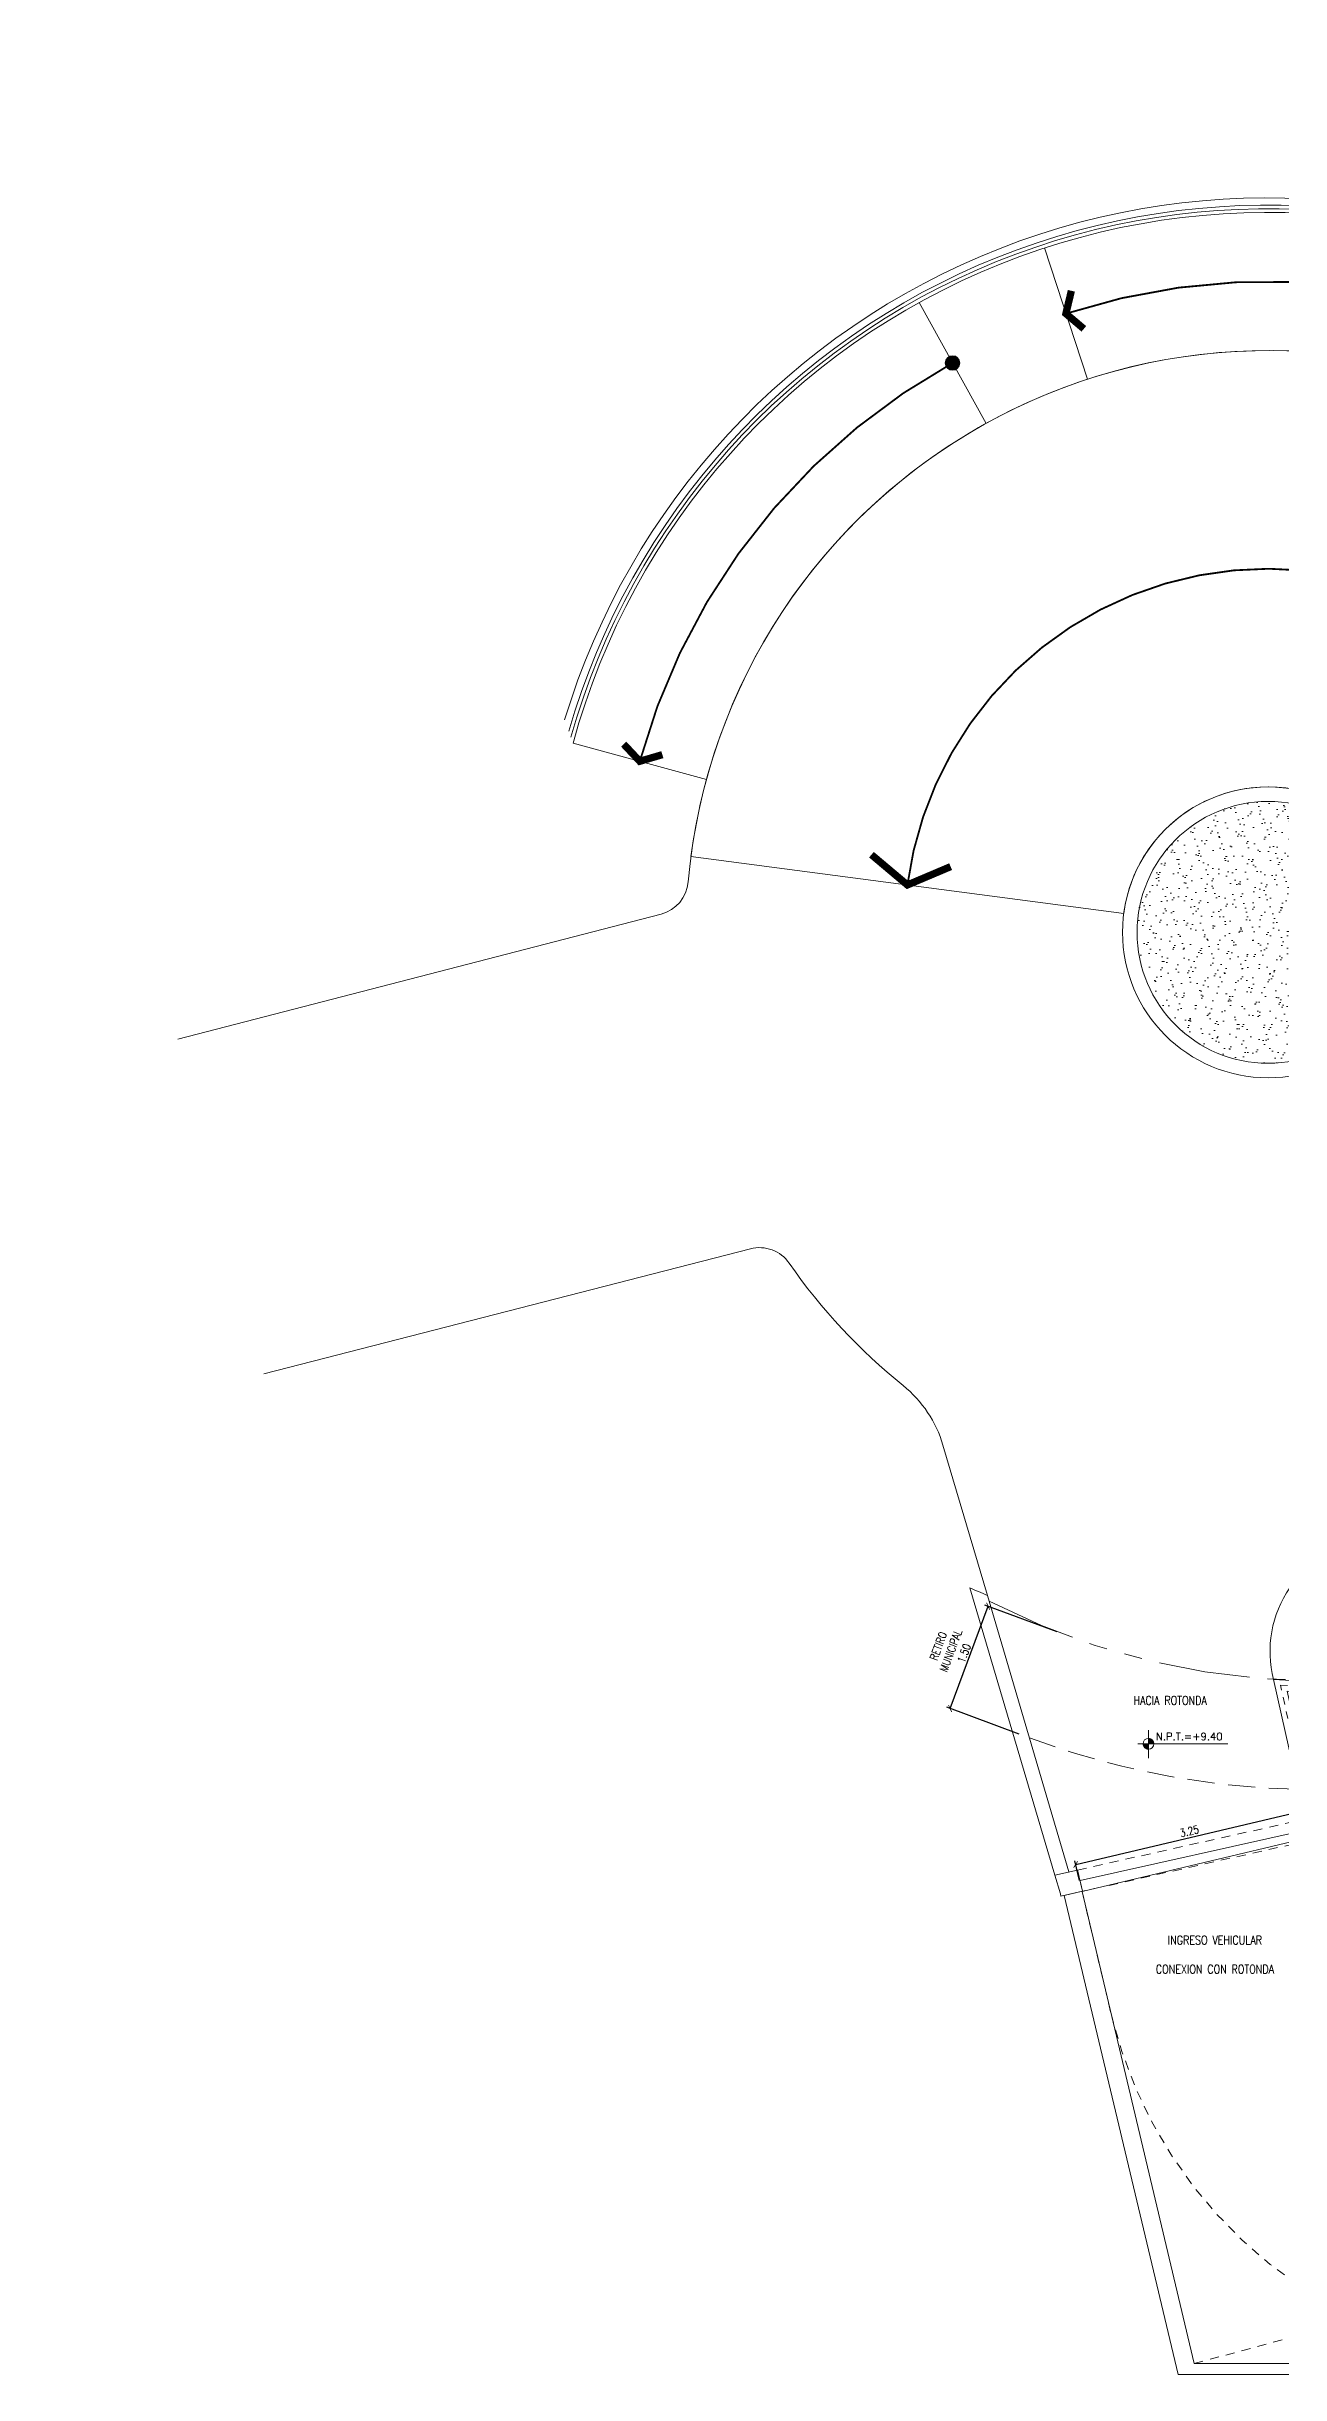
# Model space of a CAD drawing. Header units: millimetres. Extents: x 2085 to 2829, y 1352 to 1631.
# Drawn here: x 2084.95 to 2101.91, y 1362.94 to 1394.95 of the extents above; entities that cross this region are included whole.
import ezdxf
from ezdxf.enums import TextEntityAlignment as Align

# ---------------------------------------------------------------- set-up
doc = ezdxf.new("R2010")
doc.units = ezdxf.units.MM
doc.linetypes.add('HIDDEN2', pattern=[0.1875, 0.125, -0.0625])
doc.linetypes.add('PHANTOM', pattern=[2.5, 1.25, -0.25, 0.25, -0.25, 0.25, -0.25])
doc.layers.get('0').update_dxf_attribs({"color": 251, "lineweight": 9})
doc.layers.get('DEFPOINTS').update_dxf_attribs({"color": 251, "lineweight": 9})
for name, color, linetype, lineweight in [('A-MURO BAJO', 251, 'Continuous', 9), ('A-NIVELES-NPT', 251, 'Continuous', 9), ('A-PROYECCIONES', 251, 'HIDDEN2', 9), ('A-TEXTO-AMBIENTES', 251, 'Continuous', 9), ('A_20_Barandas', 251, 'Continuous', 13), ('A_50_CotasInt', 251, 'Continuous', 13), ('A_50_Proyecciones', 251, 'HIDDEN2', 13), ('A_50_Simbologia', 251, 'Continuous', 13), ('AUDIT_D_230315173324-1', 251, 'Continuous', 13), ('MURO-BAJO', 251, 'Continuous', 13), ('VEGETACION', 251, 'Continuous', 13)]:
    doc.layers.add(name, color=color, linetype=linetype, lineweight=lineweight)
doc.styles.add('R80', font='romans.shx', dxfattribs={"width": 0.8, "oblique": 15, "height": 0.1})
doc.styles.add('ROMANS', font='romans.shx', dxfattribs={"width": 0.8})
doc.dimstyles.new('COTA-75-I', dxfattribs={"dimtxt": 0.11, "dimasz": 0.075, "dimexe": 0.05, "dimexo": 0.15, "dimgap": 0.03, "dimtad": 1, "dimzin": 4, "dimdsep": 46, "dimtxsty": 'ROMANS', "dimblk": 'ARCHTICK', "dimcen": 0.09, "dimclrd": 7, "dimclre": 7, "dimclrt": 2, "dimadec": 0, "dimazin": 0, "dimtfac": 1.2, "dimtix": 1, "dimtmove": 2, "dimatfit": 3, "dimfxl": 0.05, "dimtolj": 1, "dimtzin": 4, "dimarcsym": 0})

# ---------------------------------------------------------------- blocks, each defined once
blk = doc.blocks.new('_ArchTick')
at = {"color": 0, "linetype": 'ByBlock', "const_width": 0.15}
blk.add_lwpolyline([(-0.5, -0.5), (0.5, 0.5)], dxfattribs=at)
blk = doc.blocks.new('*D168')
at = {"layer": 'A_50_CotasInt', "color": 7, "lineweight": -2, "transparency": 16777216}
for p, q in [((2099.095, 1369.953), (2102.258, 1370.7)), ((2102.311, 1370.478), (2102.247, 1370.749)), ((2099.148, 1369.731), (2099.084, 1370.001))]:
    blk.add_line(p, q, dxfattribs=at)
at = {"layer": 'DEFPOINTS', "color": 0, "transparency": 16777216}
for p in [(2102.258, 1370.7), (2102.345, 1370.332), (2099.182, 1369.585)]:
    blk.add_point(p, dxfattribs=at)
at = {"layer": 'A_50_CotasInt', "color": 7, "lineweight": -2, "transparency": 16777216, "xscale": 0.075, "yscale": 0.075, "zscale": 0.075}
for p, rotation in [((2102.258, 1370.7), 13.29586445877535), ((2099.095, 1369.953), 193.2958644587753)]:
    blk.add_blockref('_ArchTick', p, dxfattribs=dict(at, rotation=rotation))
at = {"layer": 'A_50_CotasInt', "color": 2, "transparency": 16777216, "insert": (2100.657, 1370.409), "char_height": 0.11, "attachment_point": 5, "rotation": 13.2959, "style": 'ROMANS'}
blk.add_mtext('\\A1;3.25', dxfattribs=at)
blk = doc.blocks.new('ROTONDA')
h = blk.add_hatch(color=251)
h.dxf.hatch_style = 1
edge = h.paths.add_edge_path()
edge.add_arc((8.587, 2.522), 0.1, 0, 360)
h = blk.add_hatch(color=251)
h.dxf.hatch_style = 1
edge = h.paths.add_edge_path()
edge.add_arc((3.813, -3.234), 0.1, 0, 360)
h = blk.add_hatch(color=251)
h.dxf.hatch_style = 1
edge = h.paths.add_edge_path()
edge.add_arc((2.159, -4.51), 0.1, 0, 360)
h = blk.add_hatch(color=251)
h.dxf.hatch_style = 1
edge = h.paths.add_edge_path()
edge.add_arc((6.825, -5.79), 0.1, 0, 360)
h = blk.add_hatch(color=251)
h.dxf.hatch_style = 1
edge = h.paths.add_edge_path()
edge.add_arc((-6.148, -7.558), 0.1, 0, 360)
h = blk.add_hatch(color=251)
h.dxf.hatch_style = 1
edge = h.paths.add_edge_path()
edge.add_arc((2.204, -9.109), 0.1, 0, 360)
at = {"layer": 'VEGETACION'}
h = blk.add_hatch(dxfattribs=at)
h.set_pattern_fill('AR-SAND', color=251, scale=0.005)
h.set_pattern_definition([(37.5, (-7940955.67495, 2009464.77548), (-0.00800015648, 0.2447066186647), [0, -0.19304, 0, -0.2159, 0, -0.206375]), (7.5, (-7940955.67495, 2009464.77548), (0.224761641569, 0.358412550284), [0, -0.10414, 0, -0.17399, 0, -0.066675]), (327.5, (-7940955.83116, 2009464.77548), (0.395496185121, 0.000718592339), [0, -0.0635, 0, -0.2286, 0, -0.29845]), (317.5, (-7940955.83116, 2009464.77548), (0.381778226236, 0.111464661629), [0, -0.03175, 0, -0.14986, 0, -0.17145])])
edge = h.paths.add_edge_path()
edge.add_arc((0, 0), 1.8, 0, 360)
at = {"color": 251}
for centre in [(8.587, 2.522), (3.813, -3.234), (2.159, -4.51), (6.825, -5.79), (-6.148, -7.558, 0), (2.204, -9.109, 0)]:
    blk.add_circle(centre, 0.1, dxfattribs=at)
at = {"layer": 'A_20_Barandas', "color": 251, "linetype": 'HIDDEN2', "ltscale": 0.5}
blk.add_line((-12.009, 2.095), (-10.139, 2.095), dxfattribs=at)
at = {"layer": 'A_20_Barandas', "color": 251}
for points in [[(7.29, -6.772, 0.491123), (4.712, 8.763)], [(7.32, -6.812, 0.489226), (4.797, 8.774)]]:
    blk.add_lwpolyline(points, format="xyb", dxfattribs=at)
at = {"layer": 'A_20_Barandas', "color": 251, "linetype": 'HIDDEN2', "ltscale": 0.5}
blk.add_arc((-0.532, -0.587, 0), 9.975, 164.3976, 283.7945, dxfattribs=at)
at = {"layer": 'A_50_Proyecciones', "color": 251}
blk.add_lwpolyline([(-12.009, 5.37), (-12.009, 2.17), (-12.309, 2.17), (-12.309, 5.37)], close=True, dxfattribs=at)
at = {"layer": 'A_50_Simbologia', "color": 251}
for p, q in [((-1.991, -0.187), (-8.529, -0.803)), ((-10.391, -1.515, 0), (-8.496, -1.337, 0)), ((3.569, -7.457), (0.863, -1.804)), ((2.922, -7.804, 0), (2.922, -7.804, 0))]:
    blk.add_line(p, q, dxfattribs=at)
for points in [[(4.626, 8.752), (3.738, 7.073)], [(5.247, 8.63), (5.247, 8.63)], [(-12.159, 2.17), (-12.159, 5.37)], [(7.676, 2.254), (9.499, 2.789)], [(7.964, 0.762), (9.855, 0.943)], [(6.101, -5.175), (7.549, -6.404)]]:
    blk.add_lwpolyline(points, dxfattribs=at)
at = {"layer": 'A_50_Simbologia', "color": 251, "const_width": 0.1}
for points in [[(4.46, 8.077), (4.182, 7.913), (4.203, 7.59)], [(2.233, 5.086), (1.719, 4.695), (1.835, 4.06)], [(9.199, 0.711), (8.909, 0.853), (8.651, 0.658)], [(-4.398, -0.753), (-4.978, -0.469), (-5.494, -0.857)]]:
    blk.add_lwpolyline(points, dxfattribs=at)
at = {"layer": 'A_50_Simbologia', "color": 251, "const_width": 0.025}
for points in [[(4.182, 7.913, -0.202435), (8.587, 2.522, -0.202435)], [(1.719, 4.695, -0.521663), (3.813, -3.234, -0.521663)], [(6.825, -5.79, 0.202412), (8.909, 0.853, 0.202412)], [(2.158, -4.51, -0.521652), (-4.978, -0.469)]]:
    blk.add_lwpolyline(points, format="xyb", dxfattribs=at)
at = {"layer": 'A_50_Simbologia', "color": 251}
blk.add_lwpolyline([(2.751, 7.512), (0.688, 1.878, -0.521658), (1.525, -1.294), (6.101, -5.175, 0.521656), (2.751, 7.512)], format="xyb", close=True, dxfattribs=at)
for points in [[(-1.991, -0.187, 0.521658), (0.863, -1.804, 0.761872)], [(-1.991, -0.187, 0.521658), (0.863, -1.804, 0)]]:
    blk.add_lwpolyline(points, format="xyb", dxfattribs=at)
at = {"layer": 'A_50_Simbologia', "color": 251, "elevation": 0}
for points in [[(-5.551, -6.817), (-6.745, -8.298)], [(-4.283, -7.653), (-5.175, -9.333)], [(1.914, -8.205), (2.684, -10.6)]]:
    blk.add_lwpolyline(points, dxfattribs=at)
at = {"layer": 'A_50_Simbologia', "color": 251}
for centre, radius, start, end in [((0, 0), 2, 185.3771, 295.5737), ((-0.532, -0.588, 0), 8, 185.3773, 295.5735)]:
    blk.add_arc(centre, radius, start, end, dxfattribs=at)
at = {"layer": 'AUDIT_D_230315173324-1', "color": 34}
for points in [[(-12.309, 5.37), (-12.009, 5.37), (-12.009, 5.689), (-12.279, 5.671), (-12.309, 5.673)], [(-12.309, 2.17), (-12.309, 1.87), (-12.009, 1.87), (-12.009, 2.17)]]:
    blk.add_lwpolyline(points, close=True, dxfattribs=at)
at = {"layer": 'MURO-BAJO', "color": 251}
for p, q in [((-12.009, 2.17), (-10.04, 2.17)), ((-8.832, -4.473), (-8.763, -4.607)), ((4.848, -8.764), (3.755, -7.342, 0))]:
    blk.add_line(p, q, dxfattribs=at)
for points in [[(-8.054, 5.756), (-5.904, 5.9, 0.152672), (-4.986, 6.256, -0.072126), (-3.003, 7.415, 0.314135), (-2.691, 7.894), (-2.909, 14.793)], [(1.839, 14.943), (2.068, 8.086, 0.317701), (2.417, 7.626, -0.543147), (5.981, -5.313), (7.154, -6.842, 0.497849), (4.626, 8.752)], [(7.382, -6.893, 0.485551), (4.964, 8.796)], [(-12.009, 5.492), (-8.054, 5.756, -0.005249), (-7.899, 5.967), (-12.009, 5.689)]]:
    blk.add_lwpolyline(points, format="xyb", dxfattribs=at)
blk.add_lwpolyline([(-12.009, 2.02), (-10.237, 2.02)], dxfattribs=at)
at = {"layer": 'MURO-BAJO', "color": 251, "elevation": 0}
blk.add_lwpolyline([(-8.453, -6.773), (-8.359, -6.89)], dxfattribs=at)
at = {"layer": 'MURO-BAJO', "color": 251}
for radius in [2, 1.8]:
    blk.add_circle((0, 0), radius, dxfattribs=at)
for centre, radius, start, end in [((-0.532, -0.587, 0), 10.05, 164.9602, 217.9848), ((-0.532, -0.587, 0), 9.9, 163.8248, 283.6034), ((-9.992, 0.632, 0), 1.539, 353.4713, 91.7691), ((-0.532, -0.588, 0), 8, 172.4972, 302.4023), ((-0.532, -0.588, 0), 8, 177.8004, 178.1656), ((-0.532, -0.588, 0), 10.05, 218.8399, 283.9826)]:
    blk.add_arc(centre, radius, start, end, dxfattribs=at)
blk = doc.blocks.new('*D174')
at = {"color": 7, "lineweight": -2, "transparency": 16777216}
for p, q in [((2097.369, 1372.096), (2097.892, 1373.502)), ((2098.841, 1373.149), (2097.845, 1373.519)), ((2098.319, 1371.743), (2097.322, 1372.113))]:
    blk.add_line(p, q, dxfattribs=at)
at = {"layer": 'DEFPOINTS', "color": 0, "transparency": 16777216}
for p in [(2097.892, 1373.502), (2098.982, 1373.097, 0), (2098.459, 1371.691, 0)]:
    blk.add_point(p, dxfattribs=at)
at = {"color": 7, "lineweight": -2, "transparency": 16777216, "xscale": 0.075, "yscale": 0.075, "zscale": 0.075}
for p, rotation in [((2097.892, 1373.502), 69.62613520890358), ((2097.369, 1372.096), 249.6261352089036)]:
    blk.add_blockref('_ArchTick', p, dxfattribs=dict(at, rotation=rotation))
at = {"color": 2, "transparency": 16777216, "insert": (2097.379, 1372.892), "char_height": 0.11, "width": 0.58108, "attachment_point": 5, "rotation": 69.6261, "style": 'ROMANS'}
blk.add_mtext('\\A1;RETIRO MUNICIPAL  1.50', dxfattribs=at)
blk = doc.blocks.new('SIM NIVEL PLANTA')
at = {"linetype": 'Continuous'}
h = blk.add_hatch(dxfattribs=at)
h.set_pattern_fill('_USER', color=256, scale=0.099996, angle=45, style=0, pattern_type=0)
h.set_pattern_definition([(45, (35396.10581, 26516.4892), (-0.0707080889, 0.0707080889), [])])
h.paths.add_polyline_path([(-17.03, 0), (-15.53, 0, 0.409209), (-17.03, 1.47)])
h.paths.add_polyline_path([(-18.53, 0, 0.419236), (-17.03, -1.53), (-17.03, 0)])
for p, q in [((4.81, 0), (-20, 0)), ((-17.03, -3.97), (-17.03, 3.72))]:
    blk.add_line(p, q)
blk.add_circle((-17.03, -0.03), 1.5, dxfattribs=at)
at = {"style": 'R80'}
blk.add_attdef('N.P.T.+0.00', text='', height=2.03, dxfattribs=at).set_placement((-5.83, 2.01), align=Align.MIDDLE_CENTER)

msp = doc.modelspace()

# ---------------------------------------------------------------- linework, layer by layer
msp.add_line((2102.345, 1370.332), (2099.183, 1369.582))
at = {"linetype": 'PHANTOM'}
msp.add_arc((2102.428, 1382.378, 0), 9.9, 242.8074, 26.2207, dxfattribs=at)
at = {"linetype": 'HIDDEN2', "ltscale": 3}
msp.add_arc((2102.428, 1382.378, 0), 11.4, 249.6261, 355.3148, dxfattribs=at)
at = {"layer": 'A-MURO BAJO'}
for p, q in [((2098.939, 1369.527), (2099.169, 1369.582)), ((2098.939, 1369.527), (2100.503, 1362.94)), ((2100.503, 1362.94), (2232.269, 1362.94))]:
    msp.add_line(p, q, dxfattribs=at)
msp.add_lwpolyline([(2099.183, 1369.582), (2100.724, 1363.09), (2116.565, 1363.09)], dxfattribs=at)
at = {"layer": 'A-PROYECCIONES'}
msp.add_line((2100.724, 1363.09), (2160.214, 1379.09), dxfattribs=at)
msp.add_lwpolyline([(2099.183, 1369.582), (2099.583, 1367.897, 0.345389), (2105.618, 1363.09), (2107.299, 1363.09, 0.284841), (2115.585, 1368.227, 0.280371)], format="xyb", dxfattribs=at)

# ---------------------------------------------------------------- block references
at = {"rotation": 102.6172915297009}
msp.add_blockref('ROTONDA', (2101.739, 1382.768, 0), dxfattribs=at)
at = {"layer": 'A-NIVELES-NPT', "xscale": 0.05, "yscale": 0.05, "zscale": 0.05}
msp.add_blockref('SIM NIVEL PLANTA', (2100.947, 1371.612), dxfattribs=at).add_auto_attribs({'N.P.T.+0.00': 'N.P.T.=+9.40'})

# ---------------------------------------------------------------- texts
at = {"layer": 'A-TEXTO-AMBIENTES', "char_height": 0.12, "width": 2.55621, "attachment_point": 5, "style": 'ROMANS'}
for s, insert in [('HACIA ROTONDA', (2100.394, 1372.208)), ('INGRESO VEHICULAR\\P\\PCONEXION CON ROTONDA', (2101.009, 1368.712))]:
    msp.add_mtext(s, dxfattribs=dict(at, insert=insert))

# ---------------------------------------------------------------- dimensions: what is measured, and where the dimension line sits
dim = msp.add_aligned_dim(p1=(2098.459, 1371.691, 0), p2=(2098.982, 1373.097, 0), distance=1.163, text='RETIRO MUNICIPAL  <>', dimstyle='COTA-75-I')
dim.commit()
dim.dimension.update_dxf_attribs({"geometry": '*D174', "text_midpoint": (2097.379, 1372.892)})
at = {"layer": 'A_50_CotasInt'}
dim = msp.add_aligned_dim(p1=(2099.182, 1369.585), p2=(2102.345, 1370.332), distance=0.378, dimstyle='COTA-75-I', dxfattribs=at)
dim.commit()
dim.dimension.update_dxf_attribs({"geometry": '*D168', "text_midpoint": (2100.657, 1370.409)})

doc.saveas('drawing.dxf')
